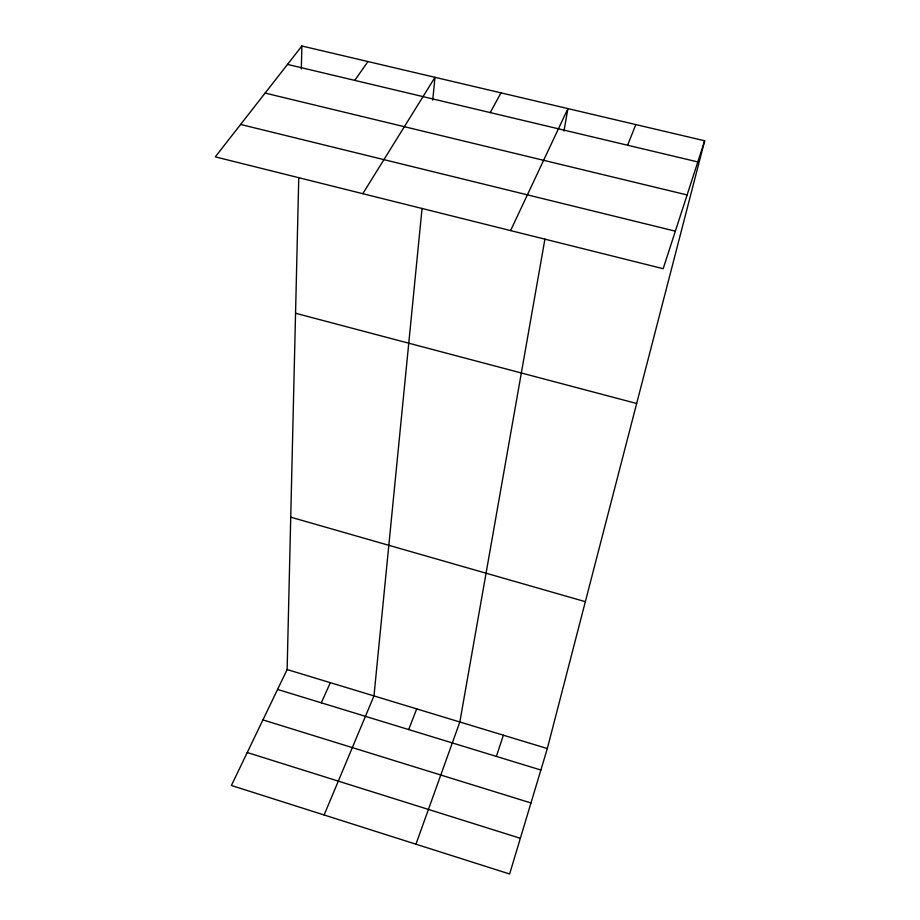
<?xml version="1.0" encoding="UTF-8"?>
<svg xmlns="http://www.w3.org/2000/svg" width="920" height="920" viewBox="0 0 920 920"><rect width="100%" height="100%" fill="white"/><g stroke="black" fill="none" stroke-linecap="round" stroke-linejoin="round"><path stroke-width="1.38" d="M704.685 140.783L663.17 268.697L215.314 156.86L301.875 46L704.685 140.783L547.319 748.546L509.622 874L231.391 785.484L287.132 669.553L298.759 177.629M301.334 68.908L301.875 46M422.05 208.403L373.968 695.922L324.127 814.982M432.733 100.142L434.987 77.326L362.802 193.683M544.928 239.073L459.839 721.993L415.955 844.192M563.971 130.996L567.916 108.606L510.588 230.586M496.386 756.412L503.378 735.206M408.675 729.56L416.714 708.894M627.612 145.245L635.812 124.579M321.287 702.822L330.349 682.674M490.233 112.585L500.974 92.851M354.763 80.385L367.954 61.548M287.5 64.4L697.831 161.931M265.109 93.081L687.113 194.948M240.614 124.453L675.349 231.173M295.55 313.248L636.663 403.489M290.731 517.166L585.35 601.68M287.132 669.553L547.319 748.546M277.575 689.436L540.868 770.029M262.924 719.9L530.966 802.964M247.238 752.525L520.352 838.293"/></g></svg>
